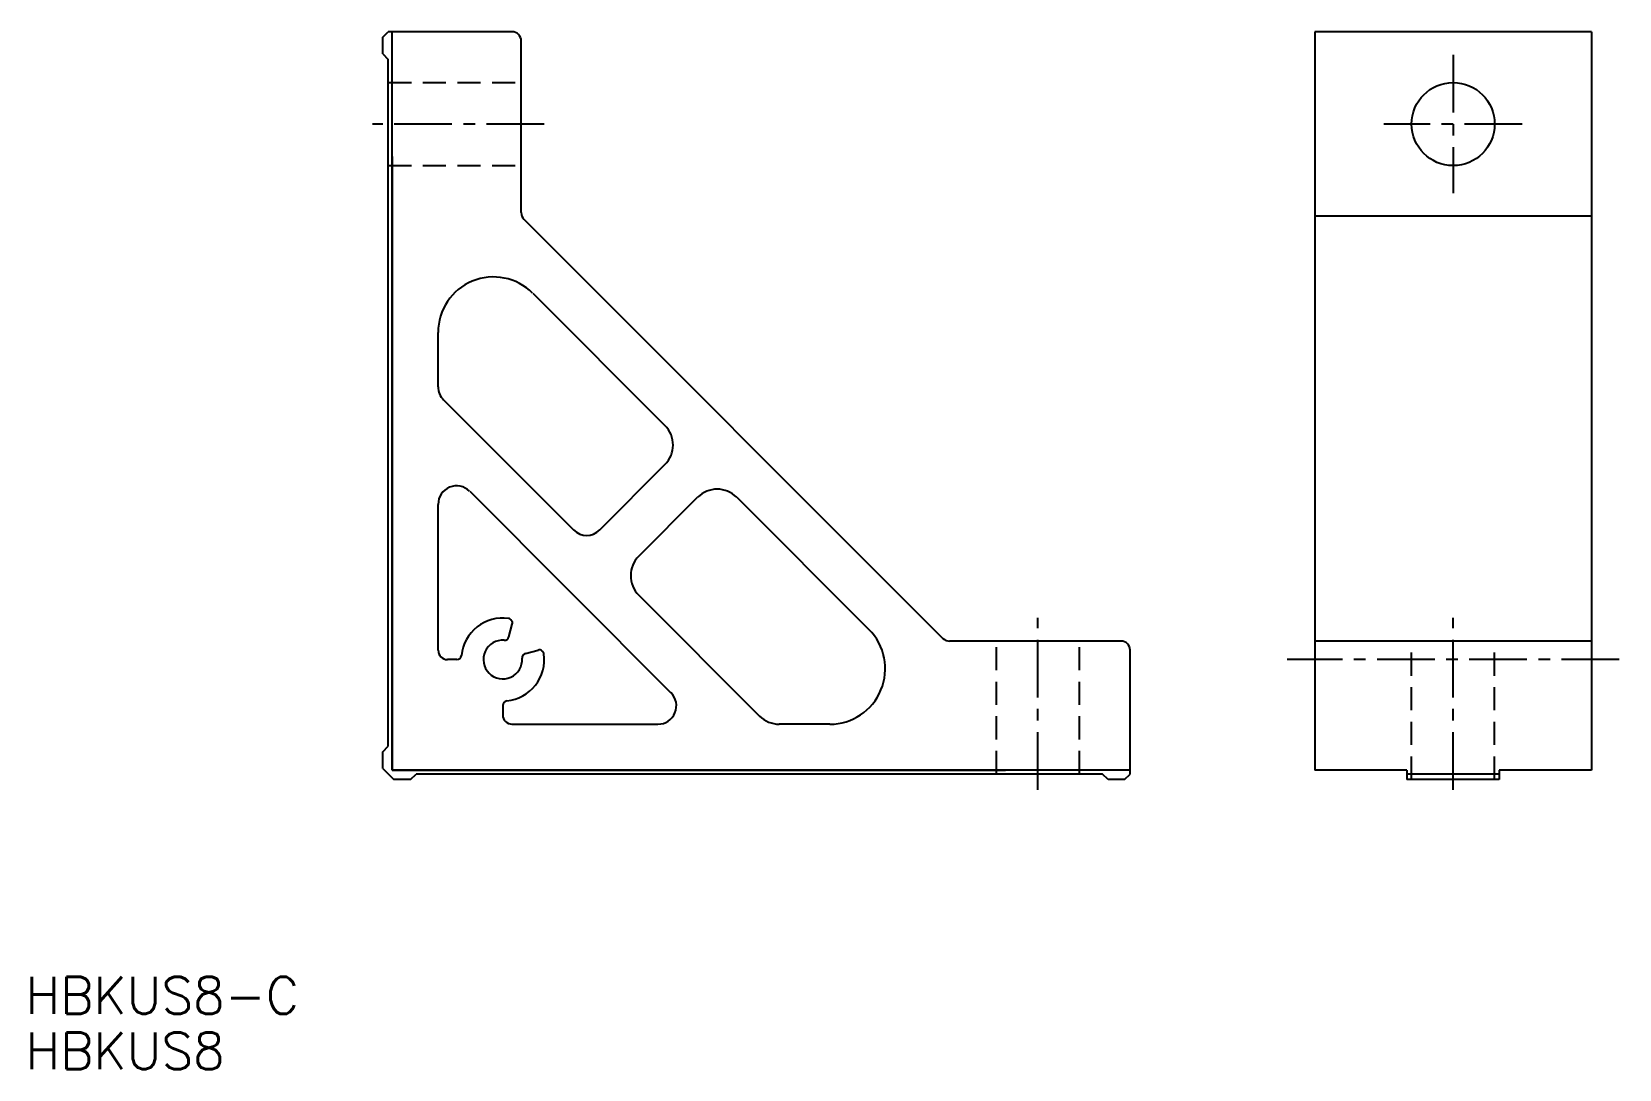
# Model space of a CAD drawing. Extents: x 298 to 470, y -245 to -133.
import ezdxf

# ---------------------------------------------------------------- set-up
doc = ezdxf.new("R2010")
doc.units = 0
doc.header["$LTSCALE"] = 5
doc.linetypes.add('CENTER', pattern=[2, 1.25, -0.25, 0.25, -0.25])
doc.linetypes.add('DASHED', pattern=[0.75, 0.5, -0.25])
doc.layers.get('0').update_dxf_attribs({"linetype": 'CONTINUOUS'})
doc.layers.add('CENTER', color=1, linetype='CENTER')
doc.layers.add('SIZE', color=7, linetype='CONTINUOUS')
doc.styles.get("Standard").update_dxf_attribs({"font": 'txt.shx', "bigfont": 'extfont2.shx'})

msp = doc.modelspace()

# ---------------------------------------------------------------- linework, layer by layer
at = {"color": 7, "linetype": 'CONTINUOUS'}
for p, q in [((336.39, -133.13), (336.99, -132.53)), ((336.39, -134.93), (336.39, -133.13)), ((350.39, -132.53), (336.99, -132.53)), ((337.39, -212.53), (337.39, -132.53)), ((351.39, -152.12), (351.39, -133.53)), ((336.39, -134.93), (336.99, -135.53)), ((336.99, -209.93), (336.99, -135.53)), ((351.69, -152.83), (397.1, -198.24)), ((352.64, -160.85), (366.97, -175.18)), ((342.39, -170.99), (342.39, -165.09)), ((342.98, -172.4), (357.07, -186.49)), ((359.9, -186.49), (366.97, -179.42)), ((345.81, -182.3), (367.62, -204.12)), ((342.39, -199.53), (342.39, -183.72)), ((364.14, -189.32), (370.5, -182.96)), ((374.75, -182.96), (389.08, -197.29)), ((364.14, -193.56), (377.23, -206.65)), ((350.05, -198.07), (350.42, -196.7)), ((351.86, -199.87), (353.23, -199.51)), ((416.39, -198.53), (397.81, -198.53)), ((417.39, -212.93), (417.39, -199.53)), ((344.42, -200.53), (343.39, -200.53)), ((349.39, -205.51), (349.39, -206.53)), ((350.39, -207.53), (366.21, -207.53)), ((384.84, -207.53), (379.35, -207.53)), ((336.39, -210.53), (336.99, -209.93)), ((336.39, -212.33), (336.39, -210.53)), ((336.39, -212.33), (337.59, -213.53)), ((417.39, -212.53), (337.39, -212.53)), ((339.39, -213.53), (339.99, -212.93)), ((414.39, -212.93), (339.99, -212.93)), ((414.99, -213.53), (414.39, -212.93)), ((416.79, -213.53), (417.39, -212.93)), ((339.39, -213.53), (337.59, -213.53)), ((416.79, -213.53), (414.99, -213.53))]:
    msp.add_line(p, q, dxfattribs=at)
for p, q in [((437.39, -132.53), (437.39, -212.53)), ((467.39, -132.53), (437.39, -132.53)), ((467.39, -132.53), (467.39, -212.53)), ((467.39, -152.5), (437.39, -152.5)), ((467.39, -198.53), (437.39, -198.53)), ((447.39, -212.53), (437.39, -212.53)), ((447.39, -212.53), (447.39, -213.53)), ((457.39, -212.93), (447.39, -212.93)), ((467.39, -212.53), (457.39, -212.53)), ((457.39, -212.53), (457.39, -213.53)), ((457.39, -213.53), (447.39, -213.53))]:
    msp.add_line(p, q)
at = {"color": 3, "linetype": 'DASHED'}
for p, q in [((336.99, -138.03), (351.39, -138.03)), ((336.99, -147.03), (351.39, -147.03)), ((402.89, -212.93), (402.89, -198.53)), ((411.89, -212.93), (411.89, -198.53)), ((447.89, -213.53), (447.89, -198.53)), ((456.89, -213.53), (456.89, -198.53))]:
    msp.add_line(p, q, dxfattribs=at)
msp.add_circle((452.39, -142.53), 4.5)
at = {"color": 7, "linetype": 'CONTINUOUS'}
for centre, radius, start, end in [((350.39, -133.53), 1, 0, 90), ((352.39, -152.12), 1, 180, 225), ((348.39, -165.09), 6, 45, 180), ((344.39, -170.99), 2, 180, 225), ((364.85, -177.3), 3, 315, 45), ((344.39, -183.72), 2, 45, 180), ((372.63, -185.08), 3, 45, 135), ((358.48, -185.08), 2, 225, 315), ((366.26, -191.44), 3, 135, 225), ((349.39, -200.53), 4.5, 82.1808, 174.2608), ((349.94, -196.57), 0.5, 345, 82.1807), ((384.84, -201.53), 6, 270, 45), ((343.39, -199.53), 1, 180, 270), ((349.39, -200.53), 2.1, 86.088, 3.9134), ((349.57, -197.94), 0.5, 266.088, 345), ((353.36, -199.99), 0.5, 7.8195, 105), ((397.81, -197.53), 1, 225, 270), ((416.39, -199.53), 1, 0, 90), ((344.42, -200.03), 0.5, 270, 354.2608), ((349.39, -200.53), 4.5, 275.7392, 7.8195), ((351.99, -200.36), 0.5, 105, 183.9134), ((366.21, -205.53), 2, 270, 45), ((349.89, -205.51), 0.5, 95.7392, 180), ((350.39, -206.53), 1, 180, 270), ((379.35, -204.53), 3, 225, 270)]:
    msp.add_arc(centre, radius, start, end, dxfattribs=at)
at = {"layer": 'CENTER', "color": 1, "linetype": 'CENTER'}
for p, q in [((452.39, -135.03), (452.39, -150.03)), ((353.89, -142.53), (335.29, -142.53)), ((459.89, -142.53), (444.89, -142.53)), ((407.39, -214.63), (407.39, -196.03)), ((452.39, -214.63), (452.39, -196.03)), ((470.39, -200.53), (434.39, -200.53))]:
    msp.add_line(p, q, dxfattribs=at)
at = {"layer": 'SIZE'}
for p, q in [((337.39, -146.03), (337.39, -212.53)), ((337.39, -212.53), (403.89, -212.53))]:
    msp.add_line(p, q, dxfattribs=at)

# ---------------------------------------------------------------- texts
at = {"color": 7, "linetype": 'CONTINUOUS'}
for s, p in [('HBKUS8-C', (297.66, -238.91)), ('HBKUS8', (297.66, -244.91))]:
    msp.add_text(s, height=4, dxfattribs=at).set_placement(p)

doc.saveas('drawing.dxf')
